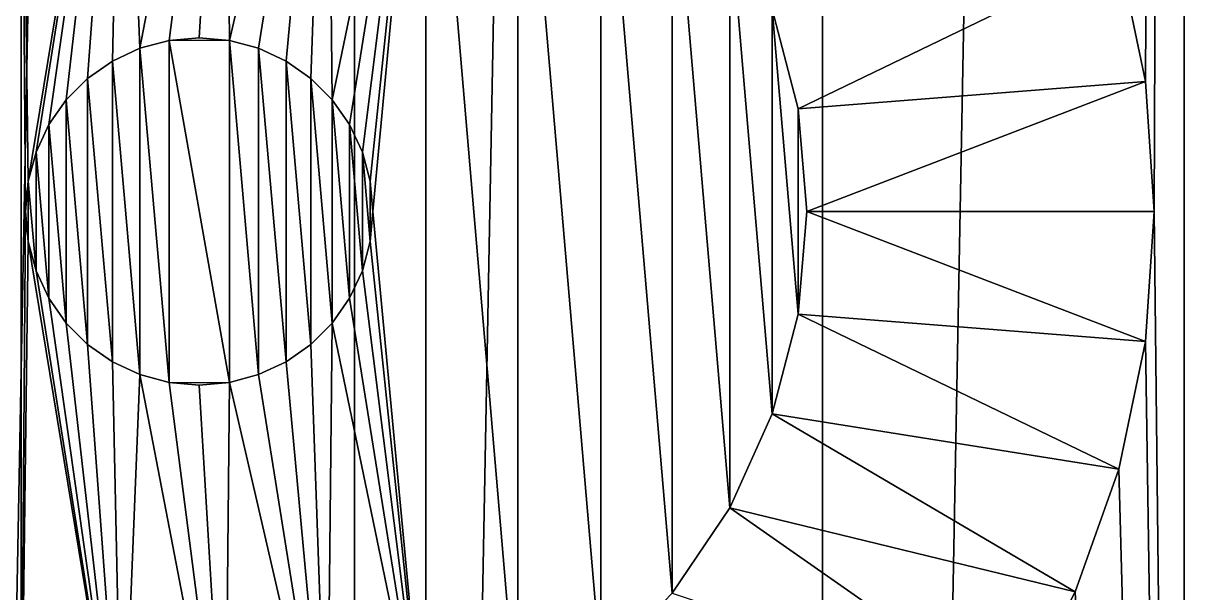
# Model space of a CAD drawing. Extents: x 36 to 230, y -1 to 167.
# Drawn here: x 95.83 to 102.57, y 51.04 to 54.31 of the extents above; entities that cross this region are included whole.
import ezdxf

# ---------------------------------------------------------------- set-up
doc = ezdxf.new("R2010")
doc.units = 0
doc.layers.get('0').update_dxf_attribs({"color": 13, "linetype": 'CONTINUOUS'})

# ---------------------------------------------------------------- blocks, each defined once
blk = doc.blocks.new('PARTE_23_-_SKETCHUP_STL_1')
for p, q in [((100.2904, 53.8216, 7), (102.1368, 54.714, 5)), ((102.1368, 54.714, 5), (102.2895, 53.979, 5)), ((100.1408, 54.3961, 7), (100.2904, 53.8216, 7)), ((100.1408, 54.3961, 15), (100.2904, 53.8216, 15)), ((96.6671, 54.2149, 5), (96.8407, 54.2301, 5)), ((96.8407, 54.2301, 15), (96.6671, 54.2149, 15)), ((96.8407, 54.2301, 5), (97.0144, 54.2149, 5)), ((96.8407, 54.2301, 15), (96.8407, 54.2301, 5)), ((97.0144, 54.2149, 15), (96.8407, 54.2301, 15)), ((96.3407, 54.0961, 5), (96.4987, 54.1698, 5)), ((96.4987, 54.1698, 15), (96.3407, 54.0961, 15)), ((96.4987, 54.1698, 5), (96.6671, 54.2149, 5)), ((96.6671, 54.2149, 15), (96.4987, 54.1698, 15)), ((96.4987, 54.1698, 15), (96.4987, 54.1698, 5)), ((96.6671, 54.2149, 15), (96.6671, 54.2149, 5)), ((97.0144, 54.2149, 5), (96.6671, 54.2149, 5)), ((97.0144, 54.2149, 5), (97.1827, 54.1698, 5)), ((97.0144, 54.2149, 15), (97.0144, 54.2149, 5)), ((97.1827, 54.1698, 15), (97.0144, 54.2149, 15)), ((97.1827, 54.1698, 5), (97.3407, 54.0961, 5)), ((97.1827, 54.1698, 15), (97.1827, 54.1698, 5)), ((97.3407, 54.0961, 15), (97.1827, 54.1698, 15)), ((96.1979, 53.9962, 5), (96.3407, 54.0961, 5)), ((96.3407, 54.0961, 15), (96.1979, 53.9962, 15)), ((96.3407, 54.0961, 15), (96.3407, 54.0961, 5)), ((97.3407, 54.0961, 5), (97.4835, 53.9962, 5)), ((97.3407, 54.0961, 15), (97.3407, 54.0961, 5)), ((97.4835, 53.9962, 15), (97.3407, 54.0961, 15)), ((96.0747, 53.8729, 5), (96.1979, 53.9962, 5)), ((96.1979, 53.9962, 15), (96.0747, 53.8729, 15)), ((96.1979, 53.9962, 15), (96.1979, 53.9962, 5)), ((97.4835, 53.9962, 5), (97.6068, 53.8729, 5)), ((97.6068, 53.8729, 15), (97.4835, 53.9962, 15)), ((97.4835, 53.9962, 15), (97.4835, 53.9962, 5)), ((102.2895, 53.979, 5), (100.2904, 53.8216, 7)), ((100.3407, 53.2301, 7), (102.2895, 53.979, 5)), ((102.2895, 53.979, 5), (102.3407, 53.2301, 5)), ((95.9747, 53.7301, 5), (96.0747, 53.8729, 5)), ((96.0747, 53.8729, 15), (95.9747, 53.7301, 15)), ((96.0747, 53.8729, 15), (96.0747, 53.8729, 5)), ((97.6068, 53.8729, 5), (97.7067, 53.7301, 5)), ((97.7067, 53.7301, 15), (97.6068, 53.8729, 15)), ((97.6068, 53.8729, 15), (97.6068, 53.8729, 5)), ((100.2904, 53.8216, 7), (100.3407, 53.2301, 7)), ((100.2904, 53.8216, 15), (100.2904, 53.8216, 7)), ((100.2904, 53.8216, 15), (100.3407, 53.2301, 15)), ((95.901, 53.5721, 5), (95.9747, 53.7301, 5)), ((95.9747, 53.7301, 15), (95.901, 53.5721, 15)), ((95.9747, 53.7301, 15), (95.9747, 53.7301, 5)), ((97.7067, 53.7301, 5), (97.7067, 53.7301, 15)), ((97.7804, 53.5721, 15), (97.7067, 53.7301, 15)), ((97.7067, 53.7301, 5), (97.7804, 53.5721, 5)), ((95.8559, 53.4038, 5), (95.901, 53.5721, 5)), ((95.901, 53.5721, 15), (95.8559, 53.4038, 15)), ((95.901, 53.5721, 15), (95.901, 53.5721, 5)), ((97.8255, 53.4038, 15), (97.7804, 53.5721, 15)), ((97.7804, 53.5721, 5), (97.8255, 53.4038, 5)), ((97.7804, 53.5721, 5), (97.7804, 53.5721, 15)), ((95.8407, 53.2301, 5), (95.8559, 53.4038, 5)), ((95.8559, 53.4038, 15), (95.8407, 53.2301, 15)), ((95.8559, 53.4038, 15), (95.8559, 53.4038, 5)), ((97.8407, 53.2301, 15), (97.8255, 53.4038, 15)), ((97.8255, 53.4038, 5), (97.8407, 53.2301, 5)), ((97.8255, 53.4038, 5), (97.8255, 53.4038, 15)), ((95.8559, 53.0565, 5), (95.8407, 53.2301, 5)), ((95.8407, 53.2301, 15), (95.8407, 53.2301, 5)), ((95.8407, 53.2301, 15), (95.8559, 53.0565, 15)), ((97.8407, 53.2301, 5), (97.8255, 53.0565, 5)), ((97.8255, 53.0565, 15), (97.8407, 53.2301, 15)), ((97.8407, 53.2301, 15), (97.8407, 53.2301, 5)), ((100.3407, 53.2301, 7), (100.2904, 52.6386, 7)), ((100.3407, 53.2301, 15), (100.2904, 52.6386, 15)), ((102.2895, 52.4812, 5), (100.3407, 53.2301, 7)), ((102.3407, 53.2301, 5), (100.3407, 53.2301, 7)), ((100.3407, 53.2301, 15), (100.3407, 53.2301, 7)), ((102.3407, 53.2301, 5), (102.2895, 52.4812, 5)), ((95.901, 52.8881, 5), (95.8559, 53.0565, 5)), ((95.8559, 53.0565, 15), (95.8559, 53.0565, 5)), ((95.8559, 53.0565, 15), (95.901, 52.8881, 15)), ((97.8255, 53.0565, 5), (97.7804, 52.8881, 5)), ((97.7804, 52.8881, 15), (97.8255, 53.0565, 15)), ((97.8255, 53.0565, 15), (97.8255, 53.0565, 5)), ((95.9747, 52.7301, 5), (95.901, 52.8881, 5)), ((95.901, 52.8881, 15), (95.901, 52.8881, 5)), ((95.901, 52.8881, 15), (95.9747, 52.7301, 15)), ((97.7804, 52.8881, 5), (97.7067, 52.7301, 5)), ((97.7067, 52.7301, 15), (97.7804, 52.8881, 15)), ((97.7804, 52.8881, 15), (97.7804, 52.8881, 5)), ((96.0747, 52.5873, 5), (95.9747, 52.7301, 5)), ((95.9747, 52.7301, 15), (95.9747, 52.7301, 5)), ((95.9747, 52.7301, 15), (96.0747, 52.5873, 15)), ((97.7067, 52.7301, 5), (97.6068, 52.5873, 5)), ((97.6068, 52.5873, 15), (97.7067, 52.7301, 15)), ((97.7067, 52.7301, 15), (97.7067, 52.7301, 5)), ((100.2904, 52.6386, 7), (100.1408, 52.0641, 7)), ((100.2904, 52.6386, 15), (100.1408, 52.0641, 15)), ((100.2904, 52.6386, 7), (102.2895, 52.4812, 5)), ((100.2904, 52.6386, 7), (102.1368, 51.7462, 5)), ((100.2904, 52.6386, 15), (100.2904, 52.6386, 7)), ((96.1979, 52.4641, 5), (96.0747, 52.5873, 5)), ((96.0747, 52.5873, 15), (96.0747, 52.5873, 5)), ((96.0747, 52.5873, 15), (96.1979, 52.4641, 15)), ((97.6068, 52.5873, 5), (97.4835, 52.4641, 5)), ((97.4835, 52.4641, 15), (97.6068, 52.5873, 15)), ((97.6068, 52.5873, 15), (97.6068, 52.5873, 5)), ((102.2895, 52.4812, 5), (102.1368, 51.7462, 5)), ((96.3407, 52.3641, 5), (96.1979, 52.4641, 5)), ((96.1979, 52.4641, 15), (96.1979, 52.4641, 5)), ((96.1979, 52.4641, 15), (96.3407, 52.3641, 15)), ((97.4835, 52.4641, 5), (97.3407, 52.3641, 5)), ((97.3407, 52.3641, 15), (97.4835, 52.4641, 15)), ((97.4835, 52.4641, 15), (97.4835, 52.4641, 5)), ((96.4987, 52.2904, 5), (96.3407, 52.3641, 5)), ((96.3407, 52.3641, 15), (96.3407, 52.3641, 5)), ((96.3407, 52.3641, 15), (96.4987, 52.2904, 15)), ((97.3407, 52.3641, 5), (97.1827, 52.2904, 5)), ((97.1827, 52.2904, 15), (97.3407, 52.3641, 15)), ((97.3407, 52.3641, 15), (97.3407, 52.3641, 5)), ((96.6671, 52.2453, 5), (96.4987, 52.2904, 5)), ((96.4987, 52.2904, 15), (96.4987, 52.2904, 5)), ((96.4987, 52.2904, 15), (96.6671, 52.2453, 15)), ((97.1827, 52.2904, 5), (97.0144, 52.2453, 5)), ((97.0144, 52.2453, 15), (97.1827, 52.2904, 15)), ((97.1827, 52.2904, 15), (97.1827, 52.2904, 5)), ((96.8407, 52.2301, 5), (96.6671, 52.2453, 5)), ((96.6671, 52.2453, 15), (96.6671, 52.2453, 5)), ((96.6671, 52.2453, 15), (96.8407, 52.2301, 15)), ((96.6671, 52.2453, 5), (97.0144, 52.2453, 5)), ((97.0144, 52.2453, 5), (96.8407, 52.2301, 5)), ((96.8407, 52.2301, 15), (97.0144, 52.2453, 15)), ((96.8407, 52.2301, 15), (96.8407, 52.2301, 5)), ((97.0144, 52.2453, 15), (97.0144, 52.2453, 5)), ((100.1408, 52.0641, 7), (99.8963, 51.5232, 7)), ((100.1408, 52.0641, 15), (99.8963, 51.5232, 15)), ((100.1408, 52.0641, 7), (102.1368, 51.7462, 5)), ((100.1408, 52.0641, 7), (101.8854, 51.0389, 5)), ((100.1408, 52.0641, 15), (100.1408, 52.0641, 7)), ((102.1368, 51.7462, 5), (101.8854, 51.0389, 5)), ((99.8963, 51.5232, 7), (99.5638, 51.0313, 7)), ((99.8963, 51.5232, 15), (99.5638, 51.0313, 15)), ((99.8963, 51.5232, 7), (101.8854, 51.0389, 5)), ((101.54, 50.3724, 5), (99.8963, 51.5232, 7)), ((99.8963, 51.5232, 15), (99.8963, 51.5232, 7)), ((101.8854, 51.0389, 5), (101.54, 50.3724, 5))]:
    blk.add_line(p, q)
mesh = blk.add_polyface()
corners = [(82.3407, 18.2782), (82.3407, 148.182), (84.7956, 149.5388), (84.7956, 16.9215), (87.2994, 150.8028), (87.2994, 15.6574), (89.8488, 151.9723), (89.8488, 14.4879), (92.4401, 153.0456), (92.4401, 13.4146), (95.0698, 154.0214), (95.0698, 12.4389), (97.7341, 154.8981), (54.8888, 120.7301), (52.9943, 164.2027), (56.9208, 120.1585), (56.6209, 119.7301), (56.3999, 119.2562), (57.2906, 120.5282), (57.7189, 120.8282), (58.1929, 121.0492), (58.698, 121.1845), (59.2189, 121.2301), (59.7399, 121.1845), (60.245, 121.0492), (60.7189, 120.8282), (61.1473, 120.5282), (61.5171, 120.1585), (61.817, 119.7301), (62.038, 119.2562), (62.1734, 118.7511), (62.2189, 118.2301), (62.2189, 48.2301), (56.2645, 117.7092), (56.2189, 48.2301), (56.2189, 118.2301), (56.2645, 48.751), (56.3999, 117.204), (56.3999, 49.2562), (56.6209, 116.7301), (56.6209, 49.7301), (56.9208, 116.3017), (56.9208, 50.1585), (57.2906, 115.932), (57.2906, 50.5282), (57.7189, 115.632), (57.7189, 50.8282), (58.1929, 115.411), (58.1929, 51.0492), (58.698, 115.2757), (58.698, 51.1845), (59.2189, 115.2301), (59.2189, 51.2301), (59.7399, 115.2757), (59.7399, 51.1845), (60.245, 115.411), (60.245, 51.0492), (60.7189, 115.632), (60.7189, 50.8282), (61.1473, 115.932), (61.1473, 50.5282), (61.5171, 116.3017), (61.5171, 50.1585), (61.817, 116.7301), (61.817, 49.7301), (62.038, 117.204), (62.038, 49.2562), (62.1734, 117.7092), (62.1734, 48.751)]
mesh.append_faces([[corners[k] for k in face] for face in [(15, 1, 18), (18, 1, 19), (19, 1, 20), (20, 1, 21), (21, 1, 22), (22, 1, 23), (23, 1, 24), (24, 1, 25), (25, 1, 26), (26, 1, 27), (27, 1, 28), (28, 1, 29), (29, 1, 30), (30, 1, 31), (33, 34, 35)]], dxfattribs={"vtx0": -1, "vtx1": -1})
mesh.append_faces([[corners[k] for k in face] for face in [(13, 1, 15), (31, 1, 32)]], dxfattribs={"vtx0": -1, "vtx1": -1, "vtx2": -1})
mesh.append_faces([[corners[k] for k in face] for face in [(0, 1, 2), (3, 2, 4), (5, 4, 6), (7, 6, 8), (9, 8, 10), (11, 10, 12), (13, 14, 1), (13, 15, 16), (13, 16, 17), (36, 33, 37), (38, 37, 39), (40, 39, 41), (42, 41, 43), (44, 43, 45), (46, 45, 47), (48, 47, 49), (50, 49, 51), (52, 51, 53), (54, 53, 55), (56, 55, 57), (58, 57, 59), (60, 59, 61), (62, 61, 63), (64, 63, 65), (66, 65, 67), (68, 67, 31)]], dxfattribs={"vtx0": -1, "vtx2": -1})
mesh = blk.add_polyface()
corners = [(97.7341, 11.5621), (97.7341, 154.8981), (100.4293, 155.6745), (100.4293, 10.7857), (103.1516, 156.3497), (103.1516, 10.1105), (105.8973, 156.9226), (105.8973, 9.5376), (108.6625, 157.3924), (108.6625, 9.0678), (111.4434, 157.7585), (111.4434, 8.7017), (114.236, 158.0204), (114.236, 8.4398), (116.8407, 153.2301), (117.0364, 158.1777), (116.8863, 153.7511), (117.0216, 154.2562), (117.2426, 154.7301), (117.5426, 155.1585), (119.8407, 158.2301), (117.9123, 155.5282), (118.3407, 155.8282), (118.8147, 156.0492), (119.3198, 156.1845), (119.8407, 156.2301), (122.6451, 158.1777), (120.3617, 156.1845), (120.8668, 156.0492), (121.3407, 155.8282), (121.7691, 155.5282), (122.1388, 155.1585), (122.4388, 154.7301), (122.6598, 154.2562), (116.8863, 152.7092), (116.8407, 13.2301), (116.8863, 13.751), (117.0216, 152.204), (117.0216, 14.2562), (117.2426, 151.7301), (117.2426, 14.7301), (117.5426, 151.3017), (117.5426, 15.1585), (117.9123, 150.932), (117.9123, 15.5282), (118.3407, 150.632), (118.3407, 15.8282), (118.8147, 150.411), (118.8147, 16.0492), (119.3198, 150.2757), (119.3198, 16.1845), (119.8407, 150.2301), (119.8407, 16.2301), (120.3617, 150.2757), (120.3617, 16.1845), (120.8668, 150.411), (120.8668, 16.0492), (121.3407, 150.632), (121.3407, 15.8282), (121.7691, 150.932), (121.7691, 15.5282), (122.1388, 151.3017), (122.1388, 15.1585), (122.4388, 151.7301), (122.4388, 14.7301), (122.6598, 152.204), (122.6598, 14.2562), (122.7951, 152.7092), (122.7951, 13.751), (122.8407, 153.2301)]
mesh.append_faces([[corners[k] for k in face] for face in [(14, 15, 16), (16, 15, 17), (17, 15, 18), (18, 15, 19), (19, 20, 21), (21, 20, 22), (22, 20, 23), (23, 20, 24), (24, 20, 25), (25, 26, 27), (27, 26, 28), (28, 26, 29), (29, 26, 30), (30, 26, 31), (31, 26, 32), (32, 26, 33), (34, 35, 14)]], dxfattribs={"vtx0": -1, "vtx1": -1})
mesh.append_faces([[corners[k] for k in face] for face in [(13, 12, 14)]], dxfattribs={"vtx0": -1, "vtx1": -1, "vtx2": -1})
mesh.append_faces([[corners[k] for k in face] for face in [(0, 1, 2), (3, 2, 4), (5, 4, 6), (7, 6, 8), (9, 8, 10), (11, 10, 12), (14, 12, 15), (19, 15, 20), (25, 20, 26), (36, 34, 37), (38, 37, 39), (40, 39, 41), (42, 41, 43), (44, 43, 45), (46, 45, 47), (48, 47, 49), (50, 49, 51), (52, 51, 53), (54, 53, 55), (56, 55, 57), (58, 57, 59), (60, 59, 61), (62, 61, 63), (64, 63, 65), (66, 65, 67), (68, 67, 69)]], dxfattribs={"vtx0": -1, "vtx2": -1})
mesh = blk.add_polyface()
corners = [(114.236, 8.4398), (116.8407, 13.2301), (117.0364, 8.2826), (116.8407, 153.2301), (116.8863, 12.7092), (117.0216, 12.204), (117.2426, 11.7301), (117.5426, 11.3017), (119.8407, 8.2301), (117.9123, 10.932), (118.3407, 10.632), (118.8147, 10.411), (119.3198, 10.2757), (119.8407, 10.2301), (120.3617, 10.2757), (122.6451, 8.2826), (120.8668, 10.411), (121.3407, 10.632), (121.7691, 10.932), (122.1388, 11.3017), (122.4388, 11.7301), (122.6598, 12.204), (97.7341, 11.5621), (100.4293, 155.6745), (100.4293, 10.7857), (103.1516, 156.3497), (103.1516, 10.1105), (105.8973, 156.9226), (105.8973, 9.5376), (108.6625, 157.3924), (108.6625, 9.0678), (111.4434, 157.7585), (111.4434, 8.7017), (114.236, 158.0204), (116.8863, 152.7092), (116.8863, 13.751), (117.0216, 152.204), (117.0216, 14.2562), (117.2426, 151.7301), (117.2426, 14.7301), (117.5426, 151.3017), (117.5426, 15.1585), (117.9123, 150.932), (117.9123, 15.5282), (118.3407, 150.632), (118.3407, 15.8282), (118.8147, 150.411), (118.8147, 16.0492), (119.3198, 150.2757), (119.3198, 16.1845), (119.8407, 150.2301), (119.8407, 16.2301), (120.3617, 150.2757), (120.3617, 16.1845), (120.8668, 150.411), (120.8668, 16.0492), (121.3407, 150.632), (121.3407, 15.8282), (121.7691, 150.932), (121.7691, 15.5282), (122.1388, 151.3017), (122.1388, 15.1585), (122.4388, 151.7301), (122.4388, 14.7301), (122.6598, 152.204), (122.6598, 14.2562), (122.7951, 152.7092), (122.7951, 13.751), (122.8407, 153.2301), (122.8407, 13.2301)]
mesh.append_faces([[corners[k] for k in face] for face in [(0, 1, 2), (2, 7, 8), (8, 14, 15), (22, 23, 24), (24, 25, 26), (26, 27, 28), (28, 29, 30), (30, 31, 32), (32, 33, 0), (1, 34, 35), (35, 36, 37), (37, 38, 39), (39, 40, 41), (41, 42, 43), (43, 44, 45), (45, 46, 47), (47, 48, 49), (49, 50, 51), (51, 52, 53), (53, 54, 55), (55, 56, 57), (57, 58, 59), (59, 60, 61), (61, 62, 63), (63, 64, 65), (65, 66, 67), (67, 68, 69)]], dxfattribs={"vtx0": -1, "vtx1": -1})
mesh.append_faces([[corners[k] for k in face] for face in [(1, 0, 3)]], dxfattribs={"vtx0": -1, "vtx1": -1, "vtx2": -1})
mesh.append_faces([[corners[k] for k in face] for face in [(2, 1, 4), (2, 4, 5), (2, 5, 6), (2, 6, 7), (8, 7, 9), (8, 9, 10), (8, 10, 11), (8, 11, 12), (8, 12, 13), (8, 13, 14), (15, 14, 16), (15, 16, 17), (15, 17, 18), (15, 18, 19), (15, 19, 20), (15, 20, 21)]], dxfattribs={"vtx0": -1, "vtx2": -1})
mesh = blk.add_polyface()
corners = [(52.9943, 2.2576), (54.8888, 45.7301), (82.3407, 18.2782), (56.9208, 46.3017), (56.6209, 46.7301), (56.3999, 47.204), (57.2906, 45.932), (57.7189, 45.632), (58.1929, 45.411), (58.698, 45.2757), (59.2189, 45.2301), (59.7399, 45.2757), (60.245, 45.411), (60.7189, 45.632), (61.1473, 45.932), (61.5171, 46.3017), (61.817, 46.7301), (62.038, 47.204), (62.1734, 47.7092), (62.2189, 48.2301), (82.3407, 148.182), (84.7956, 149.5388), (84.7956, 16.9215), (87.2994, 150.8028), (87.2994, 15.6574), (89.8488, 151.9723), (89.8488, 14.4879), (92.4401, 153.0456), (92.4401, 13.4146), (95.0698, 154.0214), (95.0698, 12.4389), (97.7341, 154.8981), (97.7341, 11.5621), (56.2189, 48.2301), (56.2645, 117.7092), (56.2645, 48.751), (56.3999, 117.204), (56.3999, 49.2562), (56.6209, 116.7301), (56.6209, 49.7301), (56.9208, 116.3017), (56.9208, 50.1585), (57.2906, 115.932), (57.2906, 50.5282), (57.7189, 115.632), (57.7189, 50.8282), (58.1929, 115.411), (58.1929, 51.0492), (58.698, 115.2757), (58.698, 51.1845), (59.2189, 115.2301), (59.2189, 51.2301), (59.7399, 115.2757), (59.7399, 51.1845), (60.245, 115.411), (60.245, 51.0492), (60.7189, 115.632), (60.7189, 50.8282), (61.1473, 115.932), (61.1473, 50.5282), (61.5171, 116.3017), (61.5171, 50.1585), (61.817, 116.7301), (61.817, 49.7301), (62.038, 117.204), (62.038, 49.2562), (62.1734, 117.7092), (62.1734, 48.751), (62.2189, 118.2301)]
mesh.append_faces([[corners[k] for k in face] for face in [(0, 1, 2), (3, 1, 4), (4, 1, 5), (2, 21, 22), (22, 23, 24), (24, 25, 26), (26, 27, 28), (28, 29, 30), (30, 31, 32), (33, 34, 35), (35, 36, 37), (37, 38, 39), (39, 40, 41), (41, 42, 43), (43, 44, 45), (45, 46, 47), (47, 48, 49), (49, 50, 51), (51, 52, 53), (53, 54, 55), (55, 56, 57), (57, 58, 59), (59, 60, 61), (61, 62, 63), (63, 64, 65), (65, 66, 67), (67, 68, 19)]], dxfattribs={"vtx0": -1, "vtx1": -1})
mesh.append_faces([[corners[k] for k in face] for face in [(2, 1, 3), (2, 19, 20)]], dxfattribs={"vtx0": -1, "vtx1": -1, "vtx2": -1})
mesh.append_faces([[corners[k] for k in face] for face in [(2, 3, 6), (2, 6, 7), (2, 7, 8), (2, 8, 9), (2, 9, 10), (2, 10, 11), (2, 11, 12), (2, 12, 13), (2, 13, 14), (2, 14, 15), (2, 15, 16), (2, 16, 17), (2, 17, 18), (2, 18, 19)]], dxfattribs={"vtx0": -1, "vtx2": -1})
mesh = blk.add_polyface()
corners = [(92.1414, 110.3724, 5), (92.1414, 56.0878, 5), (92.5743, 56.7011, 5), (92.5743, 109.7591, 5), (93.0867, 57.2497, 5), (93.0867, 109.2105, 5), (93.669, 57.7234, 5), (93.669, 108.7368, 5), (94.3103, 58.1135, 5), (94.3103, 108.3467, 5), (94.9989, 58.4125, 5), (94.9989, 108.0477, 5), (95.7217, 58.6151, 5), (95.7217, 107.8451, 5), (96.4654, 58.7173, 5), (96.4654, 107.7429, 5), (97.216, 58.7173, 5), (97.216, 107.7429, 5), (97.9597, 58.6151, 5), (97.9597, 107.8451, 5), (98.6825, 58.4125, 5), (98.6825, 108.0477, 5), (99.3711, 58.1135, 5), (99.3711, 108.3467, 5), (100.0125, 57.7234, 5), (100.0125, 108.7368, 5), (100.5947, 57.2497, 5), (102.5123, 97.2301, 5), (101.1071, 56.7011, 5), (101.54, 56.0878, 5), (101.8854, 55.4213, 5), (102.1368, 54.714, 5), (102.2895, 53.979, 5), (102.3407, 53.2301, 5), (102.5123, 37.7301, 5), (137.3407, 37.7301, 5), (114.3407, 97.2301, 5), (92.1414, 50.3724, 5), (92.4401, 13.4146, 5), (92.5743, 49.7591, 5), (95.0698, 12.4389, 5), (93.0867, 49.2105, 5), (93.669, 48.7368, 5), (94.3103, 48.3467, 5), (94.9989, 48.0477, 5), (95.7217, 47.8451, 5), (98.6825, 48.0477, 5), (100.4293, 10.7857, 5), (99.3711, 48.3467, 5), (100.0125, 48.7368, 5), (100.3407, 35.5585, 5), (100.5947, 49.2105, 5), (100.3407, 29.9017, 5), (101.1071, 49.7591, 5), (101.54, 50.3724, 5), (101.8854, 51.0389, 5), (102.1368, 51.7462, 5), (102.2895, 52.4812, 5)]
mesh.append_faces([[corners[k] for k in face] for face in [(27, 35, 36), (37, 38, 39), (39, 40, 41), (41, 40, 42), (42, 40, 43), (43, 40, 44), (44, 40, 45), (46, 47, 48), (48, 47, 49), (49, 50, 51), (50, 49, 52), (51, 34, 53), (53, 34, 54), (54, 34, 55), (55, 34, 56), (56, 34, 57), (57, 34, 33)]], dxfattribs={"vtx0": -1, "vtx1": -1})
mesh.append_faces([[corners[k] for k in face] for face in [(27, 33, 34)]], dxfattribs={"vtx0": -1, "vtx1": -1, "vtx2": -1})
mesh.append_faces([[corners[k] for k in face] for face in [(0, 1, 2), (3, 2, 4), (5, 4, 6), (7, 6, 8), (9, 8, 10), (11, 10, 12), (13, 12, 14), (15, 14, 16), (17, 16, 18), (19, 18, 20), (21, 20, 22), (23, 22, 24), (25, 24, 26), (27, 26, 28), (27, 28, 29), (27, 29, 30), (27, 30, 31), (27, 31, 32), (27, 32, 33), (27, 34, 35), (51, 50, 34)]], dxfattribs={"vtx0": -1, "vtx2": -1})
mesh = blk.add_polyface()
corners = [(93.4536, 52.3482, 15), (93.3533, 53.5269, 15), (93.3533, 52.9333, 15), (93.4536, 54.112, 15), (93.6514, 51.7885, 15), (93.6514, 54.6718, 15), (93.9409, 51.2702, 15), (93.9409, 55.19, 15), (94.3139, 50.8083, 15), (94.3139, 55.6519, 15), (94.7595, 50.4161, 15), (94.7595, 56.0441, 15), (95.265, 50.1049, 15), (95.265, 56.3553, 15), (95.8158, 49.8835, 15), (95.8158, 56.5767, 15), (95.8407, 53.2301, 15), (95.8559, 53.0565, 15), (96.3961, 49.7585, 15), (95.901, 52.8881, 15), (95.9747, 52.7301, 15), (96.0747, 52.5873, 15), (96.1979, 52.4641, 15), (96.3407, 52.3641, 15), (96.4987, 52.2904, 15), (96.9893, 49.7333, 15), (96.6671, 52.2453, 15), (96.8407, 52.2301, 15), (97.0144, 52.2453, 15), (97.5781, 49.8087, 15), (97.1827, 52.2904, 15), (97.3407, 52.3641, 15), (97.4835, 52.4641, 15), (97.6068, 52.5873, 15), (98.1457, 49.9825, 15), (97.7067, 52.7301, 15), (97.7804, 52.8881, 15), (97.8255, 53.0565, 15), (97.8407, 53.2301, 15), (95.8559, 53.4038, 15), (96.3961, 56.7018, 15), (95.901, 53.5721, 15), (95.9747, 53.7301, 15), (96.0747, 53.8729, 15), (96.1979, 53.9962, 15), (96.3407, 54.0961, 15), (96.4987, 54.1698, 15), (96.9893, 56.727, 15), (96.6671, 54.2149, 15), (96.8407, 54.2301, 15), (97.0144, 54.2149, 15), (97.5781, 56.6516, 15), (97.1827, 54.1698, 15), (97.3407, 54.0961, 15), (97.4835, 53.9962, 15), (97.6068, 53.8729, 15), (98.1457, 56.4777, 15), (97.7067, 53.7301, 15), (97.7804, 53.5721, 15), (97.8255, 53.4038, 15), (98.6758, 50.2498, 15), (98.6758, 56.2105, 15), (99.1531, 50.6028, 15), (99.1531, 55.8575, 15), (99.5638, 51.0313, 15), (99.5638, 55.4289, 15), (99.8963, 51.5232, 15), (99.8963, 54.937, 15), (100.1408, 52.0641, 15), (100.1408, 54.3961, 15), (100.2904, 52.6386, 15), (100.2904, 53.8216, 15), (100.3407, 53.2301, 15)]
mesh.append_faces([[corners[k] for k in face] for face in [(0, 1, 2), (71, 70, 72)]], dxfattribs={"vtx0": -1})
mesh.append_faces([[corners[k] for k in face] for face in [(1, 0, 3), (3, 4, 5), (5, 6, 7), (7, 8, 9), (9, 10, 11), (11, 12, 13), (13, 14, 15), (16, 14, 17), (17, 18, 19), (19, 18, 20), (20, 18, 21), (21, 18, 22), (22, 18, 23), (23, 18, 24), (24, 25, 26), (26, 25, 27), (27, 25, 28), (28, 29, 30), (30, 29, 31), (31, 29, 32), (32, 29, 33), (33, 34, 35), (35, 34, 36), (36, 34, 37), (37, 34, 38), (15, 39, 40), (39, 15, 16), (40, 46, 47), (47, 50, 51), (51, 55, 56), (56, 60, 61), (61, 62, 63), (63, 64, 65), (65, 66, 67), (67, 68, 69), (69, 70, 71)]], dxfattribs={"vtx0": -1, "vtx1": -1})
mesh.append_faces([[corners[k] for k in face] for face in [(15, 14, 16), (56, 38, 34)]], dxfattribs={"vtx0": -1, "vtx1": -1, "vtx2": -1})
mesh.append_faces([[corners[k] for k in face] for face in [(3, 0, 4), (5, 4, 6), (7, 6, 8), (9, 8, 10), (11, 10, 12), (13, 12, 14), (17, 14, 18), (24, 18, 25), (28, 25, 29), (33, 29, 34), (40, 39, 41), (40, 41, 42), (40, 42, 43), (40, 43, 44), (40, 44, 45), (40, 45, 46), (47, 46, 48), (47, 48, 49), (47, 49, 50), (51, 50, 52), (51, 52, 53), (51, 53, 54), (51, 54, 55), (56, 55, 57), (56, 57, 58), (56, 58, 59), (56, 59, 38), (56, 34, 60), (61, 60, 62), (63, 62, 64), (65, 64, 66), (67, 66, 68), (69, 68, 70)]], dxfattribs={"vtx0": -1, "vtx2": -1})
mesh = blk.add_polyface()
corners = [(102.1368, 54.714, 5), (100.1408, 54.3961, 7), (100.2904, 53.8216, 7)]
mesh.append_faces([[corners[k] for k in face] for face in [(0, 1, 2)]])
mesh = blk.add_polyface()
corners = [(102.2895, 53.979, 5), (102.1368, 54.714, 5), (100.2904, 53.8216, 7)]
mesh.append_faces([[corners[k] for k in face] for face in [(0, 1, 2)]])
mesh = blk.add_polyface()
corners = [(100.1408, 54.3961, 7), (100.2904, 53.8216, 15), (100.2904, 53.8216, 7), (100.1408, 54.3961, 15)]
mesh.append_faces([[corners[k] for k in face] for face in [(0, 1, 2), (1, 0, 3)]], dxfattribs={"vtx0": -1})
mesh = blk.add_polyface()
corners = [(96.8407, 54.2301, 15), (96.6671, 54.2149, 5), (96.8407, 54.2301, 5), (96.6671, 54.2149, 15)]
mesh.append_faces([[corners[k] for k in face] for face in [(0, 1, 2), (1, 0, 3)]], dxfattribs={"vtx0": -1})
mesh = blk.add_polyface()
corners = [(97.0144, 54.2149, 15), (96.8407, 54.2301, 5), (97.0144, 54.2149, 5), (96.8407, 54.2301, 15)]
mesh.append_faces([[corners[k] for k in face] for face in [(0, 1, 2), (1, 0, 3)]], dxfattribs={"vtx0": -1})
mesh = blk.add_polyface()
corners = [(95.8559, 53.0565, 5), (95.8559, 53.4038, 5), (95.8407, 53.2301, 5), (95.901, 52.8881, 5), (95.901, 53.5721, 5), (95.9747, 52.7301, 5), (95.9747, 53.7301, 5), (96.0747, 52.5873, 5), (96.0747, 53.8729, 5), (96.1979, 52.4641, 5), (96.1979, 53.9962, 5), (96.3407, 52.3641, 5), (96.3407, 54.0961, 5), (96.4987, 52.2904, 5), (96.4987, 54.1698, 5), (96.6671, 52.2453, 5), (96.6671, 54.2149, 5), (97.0144, 52.2453, 5), (97.0144, 54.2149, 5), (97.1827, 52.2904, 5), (97.1827, 54.1698, 5), (97.3407, 52.3641, 5), (97.3407, 54.0961, 5), (97.4835, 52.4641, 5), (97.4835, 53.9962, 5), (97.6068, 52.5873, 5), (97.6068, 53.8729, 5), (97.7067, 52.7301, 5), (97.7067, 53.7301, 5), (97.7804, 52.8881, 5), (97.7804, 53.5721, 5), (97.8255, 53.0565, 5), (97.8255, 53.4038, 5), (97.8407, 53.2301, 5)]
mesh.append_faces([[corners[k] for k in face] for face in [(0, 1, 2), (32, 31, 33)]], dxfattribs={"vtx0": -1})
mesh.append_faces([[corners[k] for k in face] for face in [(1, 3, 4), (4, 5, 6), (6, 7, 8), (8, 9, 10), (10, 11, 12), (12, 13, 14), (14, 15, 16), (16, 17, 18), (18, 19, 20), (20, 21, 22), (22, 23, 24), (24, 25, 26), (26, 27, 28), (28, 29, 30), (30, 31, 32)]], dxfattribs={"vtx0": -1, "vtx1": -1})
mesh.append_faces([[corners[k] for k in face] for face in [(1, 0, 3), (4, 3, 5), (6, 5, 7), (8, 7, 9), (10, 9, 11), (12, 11, 13), (14, 13, 15), (16, 15, 17), (18, 17, 19), (20, 19, 21), (22, 21, 23), (24, 23, 25), (26, 25, 27), (28, 27, 29), (30, 29, 31)]], dxfattribs={"vtx0": -1, "vtx2": -1})
mesh = blk.add_polyface()
corners = [(96.4987, 54.1698, 15), (96.3407, 54.0961, 5), (96.4987, 54.1698, 5), (96.3407, 54.0961, 15)]
mesh.append_faces([[corners[k] for k in face] for face in [(0, 1, 2), (1, 0, 3)]], dxfattribs={"vtx0": -1})
mesh = blk.add_polyface()
corners = [(96.6671, 54.2149, 15), (96.4987, 54.1698, 5), (96.6671, 54.2149, 5), (96.4987, 54.1698, 15)]
mesh.append_faces([[corners[k] for k in face] for face in [(0, 1, 2), (1, 0, 3)]], dxfattribs={"vtx0": -1})
mesh = blk.add_polyface()
corners = [(97.1827, 54.1698, 15), (97.0144, 54.2149, 5), (97.1827, 54.1698, 5), (97.0144, 54.2149, 15)]
mesh.append_faces([[corners[k] for k in face] for face in [(0, 1, 2), (1, 0, 3)]], dxfattribs={"vtx0": -1})
mesh = blk.add_polyface()
corners = [(97.3407, 54.0961, 15), (97.1827, 54.1698, 5), (97.3407, 54.0961, 5), (97.1827, 54.1698, 15)]
mesh.append_faces([[corners[k] for k in face] for face in [(0, 1, 2), (1, 0, 3)]], dxfattribs={"vtx0": -1})
mesh = blk.add_polyface()
corners = [(96.3407, 54.0961, 15), (96.1979, 53.9962, 5), (96.3407, 54.0961, 5), (96.1979, 53.9962, 15)]
mesh.append_faces([[corners[k] for k in face] for face in [(0, 1, 2), (1, 0, 3)]], dxfattribs={"vtx0": -1})
mesh = blk.add_polyface()
corners = [(97.4835, 53.9962, 15), (97.3407, 54.0961, 5), (97.4835, 53.9962, 5), (97.3407, 54.0961, 15)]
mesh.append_faces([[corners[k] for k in face] for face in [(0, 1, 2), (1, 0, 3)]], dxfattribs={"vtx0": -1})
mesh = blk.add_polyface()
corners = [(96.1979, 53.9962, 15), (96.0747, 53.8729, 5), (96.1979, 53.9962, 5), (96.0747, 53.8729, 15)]
mesh.append_faces([[corners[k] for k in face] for face in [(0, 1, 2), (1, 0, 3)]], dxfattribs={"vtx0": -1})
mesh = blk.add_polyface()
corners = [(97.4835, 53.9962, 15), (97.6068, 53.8729, 5), (97.6068, 53.8729, 15), (97.4835, 53.9962, 5)]
mesh.append_faces([[corners[k] for k in face] for face in [(0, 1, 2), (1, 0, 3)]], dxfattribs={"vtx0": -1})
mesh = blk.add_polyface()
corners = [(102.2895, 53.979, 5), (100.2904, 53.8216, 7), (100.3407, 53.2301, 7)]
mesh.append_faces([[corners[k] for k in face] for face in [(0, 1, 2)]])
mesh = blk.add_polyface()
corners = [(102.3407, 53.2301, 5), (102.2895, 53.979, 5), (100.3407, 53.2301, 7)]
mesh.append_faces([[corners[k] for k in face] for face in [(0, 1, 2)]])
mesh = blk.add_polyface()
corners = [(96.0747, 53.8729, 5), (95.9747, 53.7301, 15), (95.9747, 53.7301, 5), (96.0747, 53.8729, 15)]
mesh.append_faces([[corners[k] for k in face] for face in [(0, 1, 2), (1, 0, 3)]], dxfattribs={"vtx0": -1})
mesh = blk.add_polyface()
corners = [(97.6068, 53.8729, 15), (97.7067, 53.7301, 5), (97.7067, 53.7301, 15), (97.6068, 53.8729, 5)]
mesh.append_faces([[corners[k] for k in face] for face in [(0, 1, 2), (1, 0, 3)]], dxfattribs={"vtx0": -1})
mesh = blk.add_polyface()
corners = [(100.2904, 53.8216, 7), (100.3407, 53.2301, 15), (100.3407, 53.2301, 7), (100.2904, 53.8216, 15)]
mesh.append_faces([[corners[k] for k in face] for face in [(0, 1, 2), (1, 0, 3)]], dxfattribs={"vtx0": -1})
mesh = blk.add_polyface()
corners = [(95.9747, 53.7301, 5), (95.901, 53.5721, 15), (95.901, 53.5721, 5), (95.9747, 53.7301, 15)]
mesh.append_faces([[corners[k] for k in face] for face in [(0, 1, 2), (1, 0, 3)]], dxfattribs={"vtx0": -1})
mesh = blk.add_polyface()
corners = [(97.7067, 53.7301, 15), (97.7804, 53.5721, 5), (97.7804, 53.5721, 15), (97.7067, 53.7301, 5)]
mesh.append_faces([[corners[k] for k in face] for face in [(0, 1, 2), (1, 0, 3)]], dxfattribs={"vtx0": -1})
mesh = blk.add_polyface()
corners = [(95.901, 53.5721, 5), (95.8559, 53.4038, 15), (95.8559, 53.4038, 5), (95.901, 53.5721, 15)]
mesh.append_faces([[corners[k] for k in face] for face in [(0, 1, 2), (1, 0, 3)]], dxfattribs={"vtx0": -1})
mesh = blk.add_polyface()
corners = [(97.7804, 53.5721, 15), (97.8255, 53.4038, 5), (97.8255, 53.4038, 15), (97.7804, 53.5721, 5)]
mesh.append_faces([[corners[k] for k in face] for face in [(0, 1, 2), (1, 0, 3)]], dxfattribs={"vtx0": -1})
mesh = blk.add_polyface()
corners = [(95.8559, 53.4038, 5), (95.8407, 53.2301, 15), (95.8407, 53.2301, 5), (95.8559, 53.4038, 15)]
mesh.append_faces([[corners[k] for k in face] for face in [(0, 1, 2), (1, 0, 3)]], dxfattribs={"vtx0": -1})
mesh = blk.add_polyface()
corners = [(97.8255, 53.4038, 15), (97.8407, 53.2301, 5), (97.8407, 53.2301, 15), (97.8255, 53.4038, 5)]
mesh.append_faces([[corners[k] for k in face] for face in [(0, 1, 2), (1, 0, 3)]], dxfattribs={"vtx0": -1})
mesh = blk.add_polyface()
corners = [(95.8407, 53.2301, 5), (95.8559, 53.0565, 15), (95.8559, 53.0565, 5), (95.8407, 53.2301, 15)]
mesh.append_faces([[corners[k] for k in face] for face in [(0, 1, 2), (1, 0, 3)]], dxfattribs={"vtx0": -1})
mesh = blk.add_polyface()
corners = [(97.8407, 53.2301, 15), (97.8255, 53.0565, 5), (97.8255, 53.0565, 15), (97.8407, 53.2301, 5)]
mesh.append_faces([[corners[k] for k in face] for face in [(0, 1, 2), (1, 0, 3)]], dxfattribs={"vtx0": -1})
mesh = blk.add_polyface()
corners = [(102.2895, 52.4812, 5), (100.3407, 53.2301, 7), (100.2904, 52.6386, 7)]
mesh.append_faces([[corners[k] for k in face] for face in [(0, 1, 2)]])
mesh = blk.add_polyface()
corners = [(100.3407, 53.2301, 7), (100.2904, 52.6386, 15), (100.2904, 52.6386, 7), (100.3407, 53.2301, 15)]
mesh.append_faces([[corners[k] for k in face] for face in [(0, 1, 2), (1, 0, 3)]], dxfattribs={"vtx0": -1})
mesh = blk.add_polyface()
corners = [(102.3407, 53.2301, 5), (100.3407, 53.2301, 7), (102.2895, 52.4812, 5)]
mesh.append_faces([[corners[k] for k in face] for face in [(0, 1, 2)]])
mesh = blk.add_polyface()
corners = [(95.8559, 53.0565, 5), (95.901, 52.8881, 15), (95.901, 52.8881, 5), (95.8559, 53.0565, 15)]
mesh.append_faces([[corners[k] for k in face] for face in [(0, 1, 2), (1, 0, 3)]], dxfattribs={"vtx0": -1})
mesh = blk.add_polyface()
corners = [(97.8255, 53.0565, 15), (97.7804, 52.8881, 5), (97.7804, 52.8881, 15), (97.8255, 53.0565, 5)]
mesh.append_faces([[corners[k] for k in face] for face in [(0, 1, 2), (1, 0, 3)]], dxfattribs={"vtx0": -1})
mesh = blk.add_polyface()
corners = [(95.901, 52.8881, 5), (95.9747, 52.7301, 15), (95.9747, 52.7301, 5), (95.901, 52.8881, 15)]
mesh.append_faces([[corners[k] for k in face] for face in [(0, 1, 2), (1, 0, 3)]], dxfattribs={"vtx0": -1})
mesh = blk.add_polyface()
corners = [(97.7804, 52.8881, 15), (97.7067, 52.7301, 5), (97.7067, 52.7301, 15), (97.7804, 52.8881, 5)]
mesh.append_faces([[corners[k] for k in face] for face in [(0, 1, 2), (1, 0, 3)]], dxfattribs={"vtx0": -1})
mesh = blk.add_polyface()
corners = [(95.9747, 52.7301, 5), (96.0747, 52.5873, 15), (96.0747, 52.5873, 5), (95.9747, 52.7301, 15)]
mesh.append_faces([[corners[k] for k in face] for face in [(0, 1, 2), (1, 0, 3)]], dxfattribs={"vtx0": -1})
mesh = blk.add_polyface()
corners = [(97.7067, 52.7301, 15), (97.6068, 52.5873, 5), (97.6068, 52.5873, 15), (97.7067, 52.7301, 5)]
mesh.append_faces([[corners[k] for k in face] for face in [(0, 1, 2), (1, 0, 3)]], dxfattribs={"vtx0": -1})
mesh = blk.add_polyface()
corners = [(102.1368, 51.7462, 5), (100.2904, 52.6386, 7), (100.1408, 52.0641, 7)]
mesh.append_faces([[corners[k] for k in face] for face in [(0, 1, 2)]])
mesh = blk.add_polyface()
corners = [(100.2904, 52.6386, 7), (100.1408, 52.0641, 15), (100.1408, 52.0641, 7), (100.2904, 52.6386, 15)]
mesh.append_faces([[corners[k] for k in face] for face in [(0, 1, 2), (1, 0, 3)]], dxfattribs={"vtx0": -1})
mesh = blk.add_polyface()
corners = [(102.2895, 52.4812, 5), (100.2904, 52.6386, 7), (102.1368, 51.7462, 5)]
mesh.append_faces([[corners[k] for k in face] for face in [(0, 1, 2)]])
mesh = blk.add_polyface()
corners = [(96.0747, 52.5873, 15), (96.1979, 52.4641, 5), (96.0747, 52.5873, 5), (96.1979, 52.4641, 15)]
mesh.append_faces([[corners[k] for k in face] for face in [(0, 1, 2), (1, 0, 3)]], dxfattribs={"vtx0": -1})
mesh = blk.add_polyface()
corners = [(97.6068, 52.5873, 15), (97.4835, 52.4641, 5), (97.4835, 52.4641, 15), (97.6068, 52.5873, 5)]
mesh.append_faces([[corners[k] for k in face] for face in [(0, 1, 2), (1, 0, 3)]], dxfattribs={"vtx0": -1})
mesh = blk.add_polyface()
corners = [(96.1979, 52.4641, 15), (96.3407, 52.3641, 5), (96.1979, 52.4641, 5), (96.3407, 52.3641, 15)]
mesh.append_faces([[corners[k] for k in face] for face in [(0, 1, 2), (1, 0, 3)]], dxfattribs={"vtx0": -1})
mesh = blk.add_polyface()
corners = [(97.3407, 52.3641, 15), (97.4835, 52.4641, 5), (97.3407, 52.3641, 5), (97.4835, 52.4641, 15)]
mesh.append_faces([[corners[k] for k in face] for face in [(0, 1, 2), (1, 0, 3)]], dxfattribs={"vtx0": -1})
mesh = blk.add_polyface()
corners = [(96.3407, 52.3641, 15), (96.4987, 52.2904, 5), (96.3407, 52.3641, 5), (96.4987, 52.2904, 15)]
mesh.append_faces([[corners[k] for k in face] for face in [(0, 1, 2), (1, 0, 3)]], dxfattribs={"vtx0": -1})
mesh = blk.add_polyface()
corners = [(97.1827, 52.2904, 15), (97.3407, 52.3641, 5), (97.1827, 52.2904, 5), (97.3407, 52.3641, 15)]
mesh.append_faces([[corners[k] for k in face] for face in [(0, 1, 2), (1, 0, 3)]], dxfattribs={"vtx0": -1})
mesh = blk.add_polyface()
corners = [(96.4987, 52.2904, 15), (96.6671, 52.2453, 5), (96.4987, 52.2904, 5), (96.6671, 52.2453, 15)]
mesh.append_faces([[corners[k] for k in face] for face in [(0, 1, 2), (1, 0, 3)]], dxfattribs={"vtx0": -1})
mesh = blk.add_polyface()
corners = [(97.0144, 52.2453, 15), (97.1827, 52.2904, 5), (97.0144, 52.2453, 5), (97.1827, 52.2904, 15)]
mesh.append_faces([[corners[k] for k in face] for face in [(0, 1, 2), (1, 0, 3)]], dxfattribs={"vtx0": -1})
mesh = blk.add_polyface()
corners = [(96.6671, 52.2453, 15), (96.8407, 52.2301, 5), (96.6671, 52.2453, 5), (96.8407, 52.2301, 15)]
mesh.append_faces([[corners[k] for k in face] for face in [(0, 1, 2), (1, 0, 3)]], dxfattribs={"vtx0": -1})
mesh = blk.add_polyface()
corners = [(96.8407, 52.2301, 15), (97.0144, 52.2453, 5), (96.8407, 52.2301, 5), (97.0144, 52.2453, 15)]
mesh.append_faces([[corners[k] for k in face] for face in [(0, 1, 2), (1, 0, 3)]], dxfattribs={"vtx0": -1})
mesh = blk.add_polyface()
corners = [(101.8854, 51.0389, 5), (100.1408, 52.0641, 7), (99.8963, 51.5232, 7)]
mesh.append_faces([[corners[k] for k in face] for face in [(0, 1, 2)]])
mesh = blk.add_polyface()
corners = [(100.1408, 52.0641, 7), (99.8963, 51.5232, 15), (99.8963, 51.5232, 7), (100.1408, 52.0641, 15)]
mesh.append_faces([[corners[k] for k in face] for face in [(0, 1, 2), (1, 0, 3)]], dxfattribs={"vtx0": -1})
mesh = blk.add_polyface()
corners = [(102.1368, 51.7462, 5), (100.1408, 52.0641, 7), (101.8854, 51.0389, 5)]
mesh.append_faces([[corners[k] for k in face] for face in [(0, 1, 2)]])
mesh = blk.add_polyface()
corners = [(101.54, 50.3724, 5), (99.8963, 51.5232, 7), (99.5638, 51.0313, 7)]
mesh.append_faces([[corners[k] for k in face] for face in [(0, 1, 2)]])
mesh = blk.add_polyface()
corners = [(99.8963, 51.5232, 7), (99.5638, 51.0313, 15), (99.5638, 51.0313, 7), (99.8963, 51.5232, 15)]
mesh.append_faces([[corners[k] for k in face] for face in [(0, 1, 2), (1, 0, 3)]], dxfattribs={"vtx0": -1})
mesh = blk.add_polyface()
corners = [(101.8854, 51.0389, 5), (99.8963, 51.5232, 7), (101.54, 50.3724, 5)]
mesh.append_faces([[corners[k] for k in face] for face in [(0, 1, 2)]])

msp = doc.modelspace()

# ---------------------------------------------------------------- block references
msp.add_blockref('PARTE_23_-_SKETCHUP_STL_1', (0, 0))

doc.saveas('drawing.dxf')
